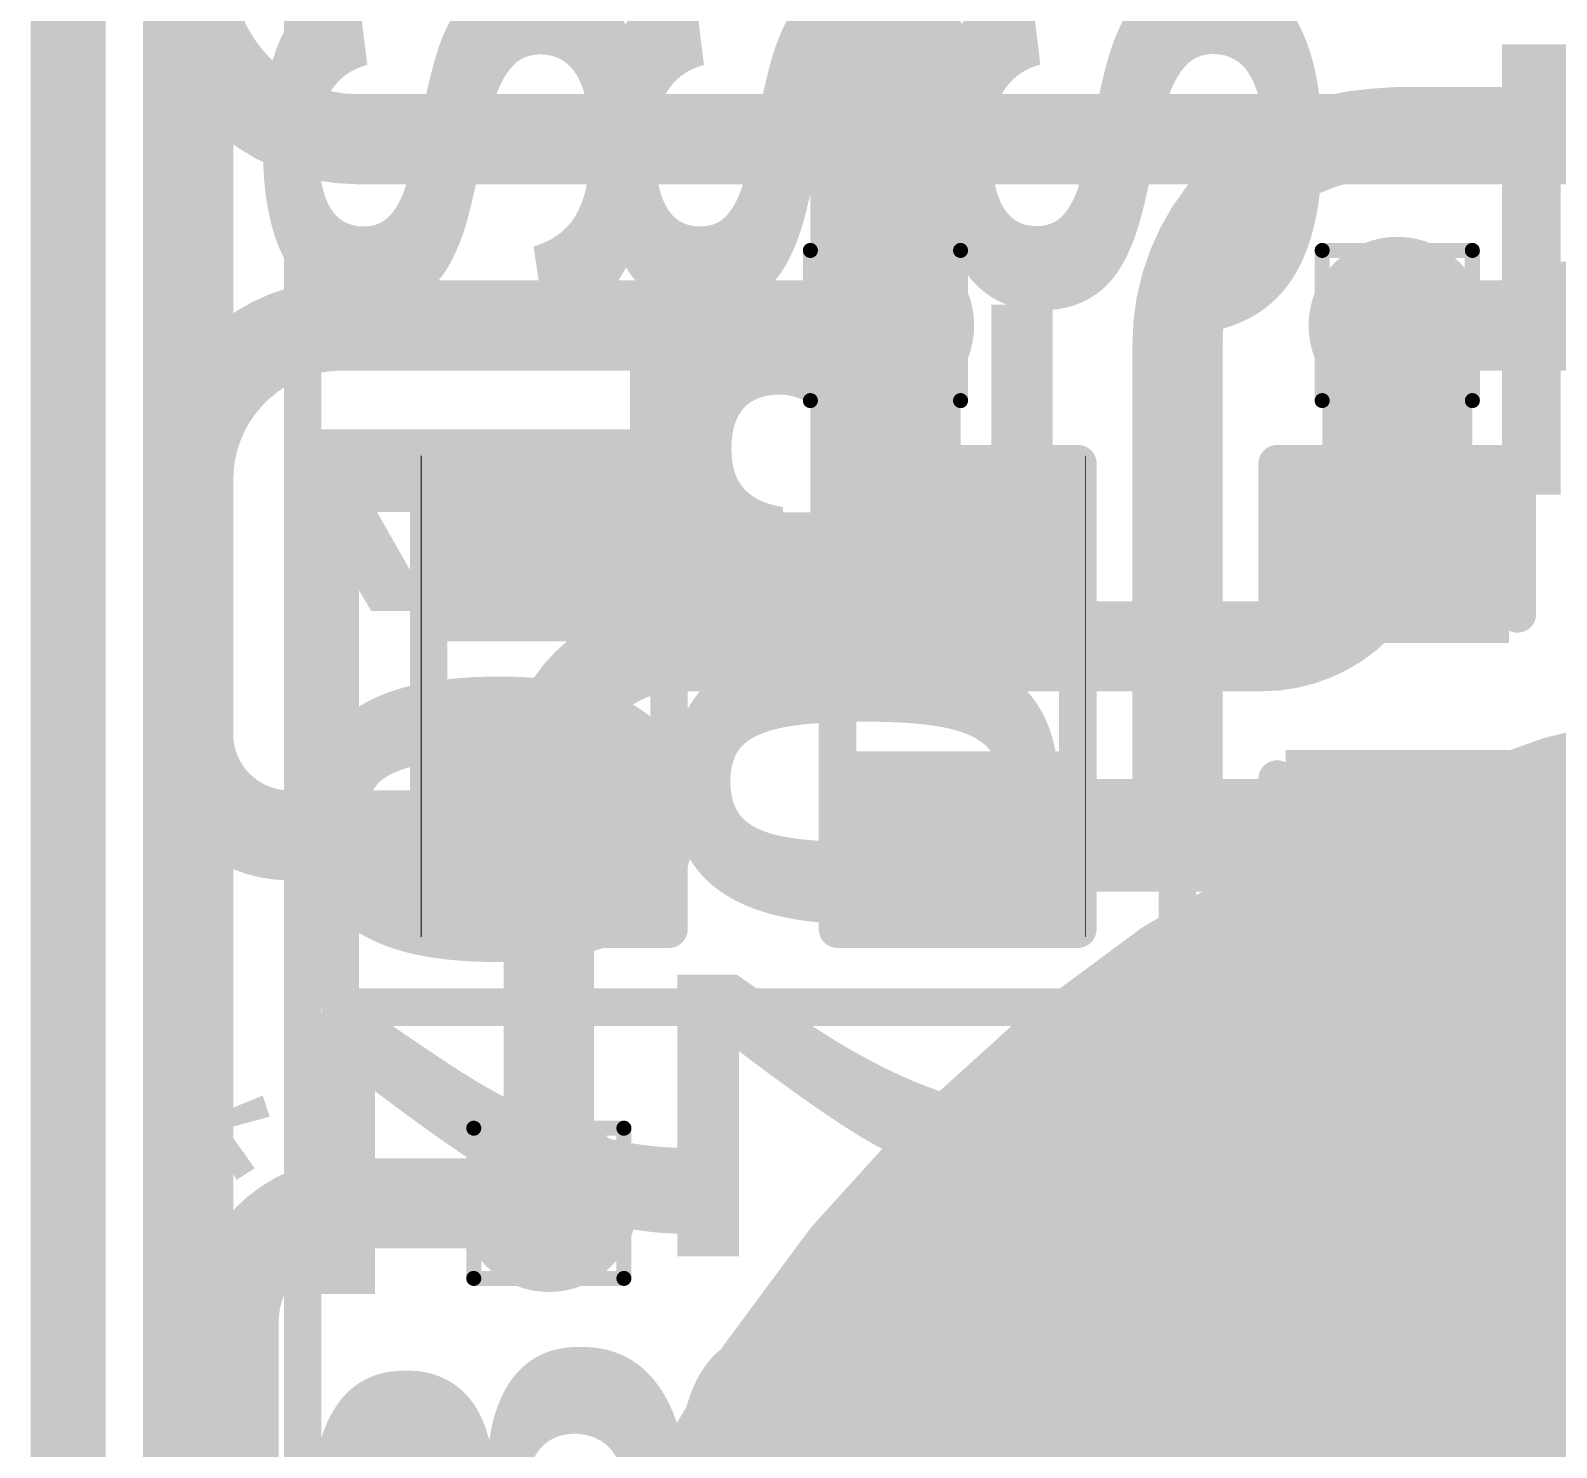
# Model space of a CAD drawing. Header units: inches. Extents: x -17 to 443, y -40 to 218.
# Drawn here: x 12.55 to 17.71, y 6.11 to 10.9 of the extents above; entities that cross this region are included whole.
import ezdxf

# ---------------------------------------------------------------- set-up
doc = ezdxf.new("R2010")
doc.units = ezdxf.units.IN
for name, color, linetype in [('Board Outline', 216, 'Continuous'), ('Bottom Layer', 5, 'Continuous'), ('Bottom Overlay', 54, 'Continuous'), ('Bottom Paste', 16, 'Continuous'), ('Bottom Solder', 6, 'Continuous'), ('Drill Drawing', 1, 'Continuous'), ('Fabrication', 76, 'Continuous'), ('Top Layer', 1, 'Continuous'), ('Top Overlay', 2, 'Continuous'), ('Top Paste', 8, 'Continuous'), ('Top Solder', 216, 'Continuous'), ('Via Holes', 16, 'Continuous')]:
    doc.layers.add(name, color=color, linetype=linetype)
doc.styles.add('Arial', font='', dxfattribs={"height": 0.2})
doc.styles.add('Arial Black_Bold', font='', dxfattribs={"height": 0.2})
doc.styles.get('Arial').set_extended_font_data('Arial')
doc.styles.get('Arial Black_Bold').set_extended_font_data('Arial Black', bold=True)

# ---------------------------------------------------------------- blocks, each defined once
blk = doc.blocks.new('SEMG_PAD_B_65')
at = {"layer": 'Bottom Layer'}
h = blk.add_hatch(color=5, dxfattribs=at)
edge = h.paths.add_edge_path()
edge.add_arc((-2.794e-05, 9.987183479999999), 5.00000016, 0, 360)
at = {"layer": 'Bottom Paste'}
h = blk.add_hatch(color=16, dxfattribs=at)
edge = h.paths.add_edge_path()
edge.add_arc((-2.794e-05, 9.987183479999999), 5.00000016, 0, 360)
at = {"layer": 'Bottom Solder'}
h = blk.add_hatch(color=6, dxfattribs=at)
edge = h.paths.add_edge_path()
edge.add_arc((-2.794e-05, 9.987183479999999), 5.10160016, 0, 360)
at = {"layer": 'Bottom Overlay'}
blk.add_lwpolyline([(5.683262699999999, 10.96579468, 0.127, 0.127, 0), (5.683262699999999, -10.96562958, 0.127, 0.127, 0)], format="xyseb", dxfattribs=at)
blk = doc.blocks.new('SOIC_8_72')
at = {"layer": 'Top Layer'}
for points in [[(-1.92499996, 2.2049994), (-1.92499996, 1.6050006), (-3.474999399999999, 1.6050006), (-3.474999399999999, 2.2049994)], [(3.474999399999999, 2.2049994), (3.474999399999999, 1.6050006), (1.92499996, 1.6050006), (1.92499996, 2.2049994)], [(-1.92499996, 0.9349994), (-1.92499996, 0.3350006), (-3.474999399999999, 0.3350006), (-3.474999399999999, 0.9349994)], [(3.474999399999999, 0.9349994), (3.474999399999999, 0.3350006), (1.92499996, 0.3350006), (1.92499996, 0.9349994)], [(-1.92499996, -0.3350006), (-1.92499996, -0.9349994), (-3.474999399999999, -0.9349994), (-3.474999399999999, -0.3350006)], [(3.474999399999999, -0.3350006), (3.474999399999999, -0.9349994), (1.92499996, -0.9349994), (1.92499996, -0.3350006)], [(-1.92499996, -1.6050006), (-1.92499996, -2.2049994), (-3.474999399999999, -2.2049994), (-3.474999399999999, -1.6050006)], [(3.474999399999999, -1.6050006), (3.474999399999999, -2.2049994), (1.92499996, -2.2049994), (1.92499996, -1.6050006)]]:
    blk.add_hatch(color=1, dxfattribs=at).paths.add_polyline_path(points)
at = {"layer": 'Top Overlay'}
blk.add_hatch(color=2, dxfattribs=at).paths.add_polyline_path([(-1.82879746, 1.5748254), (-1.49859746, 1.5748254), (-1.49859746, 2.2352254), (-1.82879746, 2.2352254)])
at = {"layer": 'Top Paste'}
for points in [[(-1.92499996, 2.2049994), (-1.92499996, 1.6050006), (-3.474999399999999, 1.6050006), (-3.474999399999999, 2.2049994)], [(3.474999399999999, 2.2049994), (3.474999399999999, 1.6050006), (1.92499996, 1.6050006), (1.92499996, 2.2049994)], [(-1.92499996, 0.9349994), (-1.92499996, 0.3350006), (-3.474999399999999, 0.3350006), (-3.474999399999999, 0.9349994)], [(3.474999399999999, 0.9349994), (3.474999399999999, 0.3350006), (1.92499996, 0.3350006), (1.92499996, 0.9349994)], [(-1.92499996, -0.3350006), (-1.92499996, -0.9349994), (-3.474999399999999, -0.9349994), (-3.474999399999999, -0.3350006)], [(3.474999399999999, -0.3350006), (3.474999399999999, -0.9349994), (1.92499996, -0.9349994), (1.92499996, -0.3350006)], [(-1.92499996, -1.6050006), (-1.92499996, -2.2049994), (-3.474999399999999, -2.2049994), (-3.474999399999999, -1.6050006)], [(3.474999399999999, -1.6050006), (3.474999399999999, -2.2049994), (1.92499996, -2.2049994), (1.92499996, -1.6050006)]]:
    blk.add_hatch(color=8, dxfattribs=at).paths.add_polyline_path(points)
at = {"layer": 'Top Solder'}
for points in [[(-1.82339996, 2.3065994), (-1.82339996, 1.5034006), (-3.5765994, 1.5034006), (-3.5765994, 2.3065994)], [(3.5765994, 2.3065994), (3.5765994, 1.5034006), (1.82339996, 1.5034006), (1.82339996, 2.3065994)], [(-1.82339996, 1.0365994), (-1.82339996, 0.2334006000000001), (-3.5765994, 0.2334005999999999), (-3.5765994, 1.0365994)], [(3.5765994, 1.0365994), (3.5765994, 0.2334006000000001), (1.82339996, 0.2334005999999999), (1.82339996, 1.0365994)], [(-1.82339996, -0.2334005999999999), (-1.82339996, -1.0365994), (-3.5765994, -1.0365994), (-3.5765994, -0.2334006000000001)], [(3.5765994, -0.2334005999999999), (3.5765994, -1.0365994), (1.82339996, -1.0365994), (1.82339996, -0.2334006000000001)], [(-1.82339996, -1.5034006), (-1.82339996, -2.3065994), (-3.5765994, -2.3065994), (-3.5765994, -1.5034006)], [(3.5765994, -1.5034006), (3.5765994, -2.3065994), (1.82339996, -2.3065994), (1.82339996, -1.5034006)]]:
    blk.add_hatch(color=216, dxfattribs=at).paths.add_polyline_path(points)
at = {"layer": 'Top Overlay'}
for points in [[(-1.990598, 2.4892, 0.127, 0.127, 0), (-1.990598, 2.3114, 0.127, 0.127, 0)], [(-1.990598, 2.4892, 0.127, 0.127, 0), (1.990598, 2.4892, 0.127, 0.127, 0)], [(1.990598, 2.4892, 0.127, 0.127, 0), (1.990598, 2.3114, 0.127, 0.127, 0)], [(-3.759199999999999, 2.03199746, 0.127, 0.127, 0), (-3.6322, 1.905, 0.127, 0.127, 0)], [(-3.759199999999999, 2.03199746, 0.127, 0.127, 0), (-3.759199999999999, 1.778, 0.127, 0.127, 0)], [(-3.6322, 1.905, 0.127, 0.127, 0), (-3.759199999999999, 1.778, 0.127, 0.127, 0)], [(-1.990598, -2.3114, 0.127, 0.127, 0), (-1.990598, -2.4892, 0.127, 0.127, 0)], [(1.990598, -2.3114, 0.127, 0.127, 0), (1.990598, -2.4892, 0.127, 0.127, 0)], [(-1.990598, -2.4892, 0.127, 0.127, 0), (1.990598, -2.4892, 0.127, 0.127, 0)]]:
    blk.add_lwpolyline(points, format="xyseb", dxfattribs=at)
for points in [[(-2.022348, 2.4892, 0.0635, 0.0635, 1), (-1.958848, 2.4892, 0.0635, 0.0635, 1)], [(-2.022348, 2.4892, 0.0635, 0.0635, 1), (-1.958848, 2.4892, 0.0635, 0.0635, 1)], [(1.958848, 2.4892, 0.0635, 0.0635, 1), (2.022348, 2.4892, 0.0635, 0.0635, 1)], [(1.958848, 2.4892, 0.0635, 0.0635, 1), (2.022348, 2.4892, 0.0635, 0.0635, 1)], [(-2.022348, 2.3114, 0.0635, 0.0635, 1), (-1.958848, 2.3114, 0.0635, 0.0635, 1)], [(1.958848, 2.3114, 0.0635, 0.0635, 1), (2.022348, 2.3114, 0.0635, 0.0635, 1)], [(-3.79095, 2.03199746, 0.0635, 0.0635, 1), (-3.72745, 2.03199746, 0.0635, 0.0635, 1)], [(-3.79095, 2.03199746, 0.0635, 0.0635, 1), (-3.72745, 2.03199746, 0.0635, 0.0635, 1)], [(-3.663949999999999, 1.905, 0.0635, 0.0635, 1), (-3.600449999999999, 1.905, 0.0635, 0.0635, 1)], [(-3.663949999999999, 1.905, 0.0635, 0.0635, 1), (-3.600449999999999, 1.905, 0.0635, 0.0635, 1)], [(-3.79095, 1.778, 0.0635, 0.0635, 1), (-3.72745, 1.778, 0.0635, 0.0635, 1)], [(-3.79095, 1.778, 0.0635, 0.0635, 1), (-3.72745, 1.778, 0.0635, 0.0635, 1)], [(-2.022348, -2.3114, 0.0635, 0.0635, 1), (-1.958848, -2.3114, 0.0635, 0.0635, 1)], [(1.958848, -2.3114, 0.0635, 0.0635, 1), (2.022348, -2.3114, 0.0635, 0.0635, 1)], [(-2.022348, -2.4892, 0.0635, 0.0635, 1), (-1.958848, -2.4892, 0.0635, 0.0635, 1)], [(-2.022348, -2.4892, 0.0635, 0.0635, 1), (-1.958848, -2.4892, 0.0635, 0.0635, 1)], [(1.958848, -2.4892, 0.0635, 0.0635, 1), (2.022348, -2.4892, 0.0635, 0.0635, 1)], [(1.958848, -2.4892, 0.0635, 0.0635, 1), (2.022348, -2.4892, 0.0635, 0.0635, 1)]]:
    blk.add_lwpolyline(points, format="xyseb", close=True, dxfattribs=at)
blk = doc.blocks.new('S______B______0402_101')
at = {"layer": 'Top Layer'}
for points in [[(-0.6985, -0.3175), (-0.6985, 0.3175), (-0.2412999999999999, 0.3175), (-0.2413, -0.3175)], [(0.2412999999999999, -0.3175), (0.2413, 0.3175), (0.6985, 0.3175), (0.6985, -0.3175)]]:
    blk.add_hatch(color=1, dxfattribs=at).paths.add_polyline_path(points)
at = {"layer": 'Top Paste'}
for points in [[(-0.6985, -0.3175), (-0.6985, 0.3175), (-0.2412999999999999, 0.3175), (-0.2413, -0.3175)], [(0.2412999999999999, -0.3175), (0.2413, 0.3175), (0.6985, 0.3175), (0.6985, -0.3175)]]:
    blk.add_hatch(color=8, dxfattribs=at).paths.add_polyline_path(points)
at = {"layer": 'Top Solder'}
for points in [[(-0.75350116, -0.37250116), (-0.75350116, 0.37250116), (-0.1862988399999999, 0.37250116), (-0.18629884, -0.37250116)], [(0.1862988399999999, -0.37250116), (0.18629884, 0.37250116), (0.75350116, 0.37250116), (0.75350116, -0.37250116)]]:
    blk.add_hatch(color=216, dxfattribs=at).paths.add_polyline_path(points)
at = {"layer": 'Top Overlay'}
for points in [[(-0.7874, 0.4064, 0.127, 0.127, 0), (-0.7874, -0.4064, 0.127, 0.127, 0)], [(-0.7874, 0.4064, 0.127, 0.127, 0), (0.7874, 0.4064, 0.127, 0.127, 0)], [(0.7874, 0.4064, 0.127, 0.127, 0), (0.7874, -0.4064, 0.127, 0.127, 0)], [(-0.7874, -0.4064, 0.127, 0.127, 0), (0.7874, -0.4064, 0.127, 0.127, 0)], [(-0.8128, -0.4318, 0.0032258, 0.0032258, 0), (0.8128, -0.4318, 0.0032258, 0.0032258, 0)]]:
    blk.add_lwpolyline(points, format="xyseb", dxfattribs=at)
for points in [[(-0.8191499999999999, 0.4064, 0.0635, 0.0635, 1), (-0.7556499999999999, 0.4064, 0.0635, 0.0635, 1)], [(-0.8191499999999999, 0.4064, 0.0635, 0.0635, 1), (-0.7556499999999999, 0.4064, 0.0635, 0.0635, 1)], [(0.7556499999999999, 0.4064, 0.0635, 0.0635, 1), (0.8191499999999999, 0.4064, 0.0635, 0.0635, 1)], [(0.7556499999999999, 0.4064, 0.0635, 0.0635, 1), (0.8191499999999999, 0.4064, 0.0635, 0.0635, 1)], [(-0.8191499999999999, -0.4064, 0.0635, 0.0635, 1), (-0.7556499999999999, -0.4064, 0.0635, 0.0635, 1)], [(-0.8191499999999999, -0.4064, 0.0635, 0.0635, 1), (-0.7556499999999999, -0.4064, 0.0635, 0.0635, 1)], [(0.7556499999999999, -0.4064, 0.0635, 0.0635, 1), (0.8191499999999999, -0.4064, 0.0635, 0.0635, 1)], [(0.7556499999999999, -0.4064, 0.0635, 0.0635, 1), (0.8191499999999999, -0.4064, 0.0635, 0.0635, 1)], [(-0.81360518, -0.4318, 0.0016129, 0.0016129, 1), (-0.8119948199999999, -0.4318, 0.0016129, 0.0016129, 1)], [(0.8119948199999999, -0.4318, 0.0016129, 0.0016129, 1), (0.81360518, -0.4318, 0.0016129, 0.0016129, 1)]]:
    blk.add_lwpolyline(points, format="xyseb", close=True, dxfattribs=at)
at = {"layer": 'Top Overlay', "style": 'Arial Black_Bold'}
blk.add_text('SB701', height=1.27, dxfattribs=at).set_placement((1.0117709, -0.46320456))
blk = doc.blocks.new('R___0402_164')
at = {"layer": 'Top Layer'}
for points in [[(-0.6985, -0.3175), (-0.6985, 0.3174999999999999), (-0.2413000000000001, 0.3175), (-0.2412999999999999, -0.3174999999999999)], [(0.2413000000000001, -0.3175), (0.2412999999999999, 0.3174999999999999), (0.6985, 0.3175), (0.6985, -0.3174999999999999)]]:
    blk.add_hatch(color=1, dxfattribs=at).paths.add_polyline_path(points)
at = {"layer": 'Top Paste'}
for points in [[(-0.6985, -0.3175), (-0.6985, 0.3174999999999999), (-0.2413000000000001, 0.3175), (-0.2412999999999999, -0.3174999999999999)], [(0.2413000000000001, -0.3175), (0.2412999999999999, 0.3174999999999999), (0.6985, 0.3175), (0.6985, -0.3174999999999999)]]:
    blk.add_hatch(color=8, dxfattribs=at).paths.add_polyline_path(points)
at = {"layer": 'Top Solder'}
for points in [[(-0.75350116, -0.3725011600000001), (-0.75350116, 0.3725011599999999), (-0.18629884, 0.3725011600000001), (-0.1862988399999999, -0.3725011599999999)], [(0.18629884, -0.3725011600000001), (0.1862988399999999, 0.3725011599999999), (0.75350116, 0.3725011600000001), (0.75350116, -0.3725011599999999)]]:
    blk.add_hatch(color=216, dxfattribs=at).paths.add_polyline_path(points)
at = {"layer": 'Top Overlay'}
for points in [[(0.7874, 0.4064, 0.127, 0.127, 0), (-0.7874, 0.4064, 0.127, 0.127, 0)], [(-0.7874, -0.4064, 0.127, 0.127, 0), (-0.7874, 0.4064, 0.127, 0.127, 0)], [(0.7874, -0.4064, 0.127, 0.127, 0), (0.7874, 0.4064, 0.127, 0.127, 0)], [(0.7874, -0.4064, 0.127, 0.127, 0), (-0.7874, -0.4064, 0.127, 0.127, 0)], [(0.8128, -0.4318, 0.0032258, 0.0032258, 0), (-0.8128, -0.4318, 0.0032258, 0.0032258, 0)]]:
    blk.add_lwpolyline(points, format="xyseb", dxfattribs=at)
for points in [[(-0.8191499999999999, 0.4064, 0.0635, 0.0635, 1), (-0.7556499999999999, 0.4064, 0.0635, 0.0635, 1)], [(-0.8191499999999999, 0.4064, 0.0635, 0.0635, 1), (-0.7556499999999999, 0.4064, 0.0635, 0.0635, 1)], [(0.7556499999999999, 0.4064, 0.0635, 0.0635, 1), (0.8191499999999999, 0.4064, 0.0635, 0.0635, 1)], [(0.7556499999999999, 0.4064, 0.0635, 0.0635, 1), (0.8191499999999999, 0.4064, 0.0635, 0.0635, 1)], [(-0.8191499999999999, -0.4064, 0.0635, 0.0635, 1), (-0.7556499999999999, -0.4064, 0.0635, 0.0635, 1)], [(-0.8191499999999999, -0.4064, 0.0635, 0.0635, 1), (-0.7556499999999999, -0.4064, 0.0635, 0.0635, 1)], [(0.7556499999999999, -0.4064, 0.0635, 0.0635, 1), (0.8191499999999999, -0.4064, 0.0635, 0.0635, 1)], [(0.7556499999999999, -0.4064, 0.0635, 0.0635, 1), (0.8191499999999999, -0.4064, 0.0635, 0.0635, 1)], [(-0.81360518, -0.4318, 0.0016129, 0.0016129, 1), (-0.8119948199999999, -0.4318, 0.0016129, 0.0016129, 1)], [(0.8119948199999999, -0.4318, 0.0016129, 0.0016129, 1), (0.81360518, -0.4318, 0.0016129, 0.0016129, 1)]]:
    blk.add_lwpolyline(points, format="xyseb", close=True, dxfattribs=at)
blk = doc.blocks.new('R___0402_165')
at = {"layer": 'Top Layer'}
for points in [[(-0.6985, -0.3175), (-0.6985, 0.3175), (-0.2412999999999999, 0.3175), (-0.2413, -0.3175)], [(0.2412999999999999, -0.3175), (0.2413, 0.3175), (0.6985, 0.3175), (0.6985, -0.3175)]]:
    blk.add_hatch(color=1, dxfattribs=at).paths.add_polyline_path(points)
at = {"layer": 'Top Paste'}
for points in [[(-0.6985, -0.3175), (-0.6985, 0.3175), (-0.2412999999999999, 0.3175), (-0.2413, -0.3175)], [(0.2412999999999999, -0.3175), (0.2413, 0.3175), (0.6985, 0.3175), (0.6985, -0.3175)]]:
    blk.add_hatch(color=8, dxfattribs=at).paths.add_polyline_path(points)
at = {"layer": 'Top Solder'}
for points in [[(-0.75350116, -0.37250116), (-0.75350116, 0.37250116), (-0.1862988399999999, 0.37250116), (-0.18629884, -0.37250116)], [(0.1862988399999999, -0.37250116), (0.18629884, 0.37250116), (0.75350116, 0.37250116), (0.75350116, -0.37250116)]]:
    blk.add_hatch(color=216, dxfattribs=at).paths.add_polyline_path(points)
at = {"layer": 'Top Overlay'}
for points in [[(-0.7874, 0.4064, 0.127, 0.127, 0), (0.7874, 0.4064, 0.127, 0.127, 0)], [(-0.7874, 0.4064, 0.127, 0.127, 0), (-0.7874, -0.4064, 0.127, 0.127, 0)], [(0.7874, 0.4064, 0.127, 0.127, 0), (0.7874, -0.4064, 0.127, 0.127, 0)], [(-0.7874, -0.4064, 0.127, 0.127, 0), (0.7874, -0.4064, 0.127, 0.127, 0)], [(-0.8128, -0.4318, 0.0032258, 0.0032258, 0), (0.8128, -0.4318, 0.0032258, 0.0032258, 0)]]:
    blk.add_lwpolyline(points, format="xyseb", dxfattribs=at)
for points in [[(-0.8191499999999999, 0.4064, 0.0635, 0.0635, 1), (-0.7556499999999999, 0.4064, 0.0635, 0.0635, 1)], [(-0.8191499999999999, 0.4064, 0.0635, 0.0635, 1), (-0.7556499999999999, 0.4064, 0.0635, 0.0635, 1)], [(0.7556499999999999, 0.4064, 0.0635, 0.0635, 1), (0.8191499999999999, 0.4064, 0.0635, 0.0635, 1)], [(0.7556499999999999, 0.4064, 0.0635, 0.0635, 1), (0.8191499999999999, 0.4064, 0.0635, 0.0635, 1)], [(-0.8191499999999999, -0.4064, 0.0635, 0.0635, 1), (-0.7556499999999999, -0.4064, 0.0635, 0.0635, 1)], [(-0.8191499999999999, -0.4064, 0.0635, 0.0635, 1), (-0.7556499999999999, -0.4064, 0.0635, 0.0635, 1)], [(0.7556499999999999, -0.4064, 0.0635, 0.0635, 1), (0.8191499999999999, -0.4064, 0.0635, 0.0635, 1)], [(0.7556499999999999, -0.4064, 0.0635, 0.0635, 1), (0.8191499999999999, -0.4064, 0.0635, 0.0635, 1)], [(-0.81360518, -0.4318, 0.0016129, 0.0016129, 1), (-0.8119948199999999, -0.4318, 0.0016129, 0.0016129, 1)], [(0.8119948199999999, -0.4318, 0.0016129, 0.0016129, 1), (0.81360518, -0.4318, 0.0016129, 0.0016129, 1)]]:
    blk.add_lwpolyline(points, format="xyseb", close=True, dxfattribs=at)
blk = doc.blocks.new('C___0402_228')
at = {"layer": 'Top Layer'}
for points in [[(-0.6985, -0.3175), (-0.6985, 0.3175), (-0.2412999999999999, 0.3175), (-0.2413, -0.3175)], [(0.2412999999999999, -0.3175), (0.2413, 0.3175), (0.6985, 0.3175), (0.6985, -0.3175)]]:
    blk.add_hatch(color=1, dxfattribs=at).paths.add_polyline_path(points)
at = {"layer": 'Top Paste'}
for points in [[(-0.6985, -0.3175), (-0.6985, 0.3175), (-0.2412999999999999, 0.3175), (-0.2413, -0.3175)], [(0.2412999999999999, -0.3175), (0.2413, 0.3175), (0.6985, 0.3175), (0.6985, -0.3175)]]:
    blk.add_hatch(color=8, dxfattribs=at).paths.add_polyline_path(points)
at = {"layer": 'Top Solder'}
for points in [[(-0.7584998799999999, -0.37749988), (-0.7584998799999999, 0.37749988), (-0.18130012, 0.37749988), (-0.18130012, -0.37749988)], [(0.18130012, -0.37749988), (0.18130012, 0.37749988), (0.7584998799999999, 0.37749988), (0.7584998799999999, -0.37749988)]]:
    blk.add_hatch(color=216, dxfattribs=at).paths.add_polyline_path(points)
at = {"layer": 'Top Overlay'}
for points in [[(-0.7874, 0.4064, 0.127, 0.127, 0), (-0.7874, -0.4064, 0.127, 0.127, 0)], [(-0.7874, 0.4064, 0.127, 0.127, 0), (-0.2794, 0.4064, 0.127, 0.127, 0)], [(0.2794, 0.4064, 0.127, 0.127, 0), (0.7874, 0.4064, 0.127, 0.127, 0)], [(0.7874, 0.4064, 0.127, 0.127, 0), (0.7874, -0.4064, 0.127, 0.127, 0)], [(-0.7874, -0.4064, 0.127, 0.127, 0), (-0.2794, -0.4064, 0.127, 0.127, 0)], [(0.2794, -0.4064, 0.127, 0.127, 0), (0.7874, -0.4064, 0.127, 0.127, 0)]]:
    blk.add_lwpolyline(points, format="xyseb", dxfattribs=at)
for points in [[(-0.8191499999999999, 0.4064, 0.0635, 0.0635, 1), (-0.7556499999999999, 0.4064, 0.0635, 0.0635, 1)], [(-0.8191499999999999, 0.4064, 0.0635, 0.0635, 1), (-0.7556499999999999, 0.4064, 0.0635, 0.0635, 1)], [(-0.31115, 0.4064, 0.0635, 0.0635, 1), (-0.24765, 0.4064, 0.0635, 0.0635, 1)], [(0.24765, 0.4064, 0.0635, 0.0635, 1), (0.31115, 0.4064, 0.0635, 0.0635, 1)], [(0.7556499999999999, 0.4064, 0.0635, 0.0635, 1), (0.8191499999999999, 0.4064, 0.0635, 0.0635, 1)], [(0.7556499999999999, 0.4064, 0.0635, 0.0635, 1), (0.8191499999999999, 0.4064, 0.0635, 0.0635, 1)], [(-0.8191499999999999, -0.4064, 0.0635, 0.0635, 1), (-0.7556499999999999, -0.4064, 0.0635, 0.0635, 1)], [(-0.8191499999999999, -0.4064, 0.0635, 0.0635, 1), (-0.7556499999999999, -0.4064, 0.0635, 0.0635, 1)], [(-0.31115, -0.4064, 0.0635, 0.0635, 1), (-0.24765, -0.4064, 0.0635, 0.0635, 1)], [(0.24765, -0.4064, 0.0635, 0.0635, 1), (0.31115, -0.4064, 0.0635, 0.0635, 1)], [(0.7556499999999999, -0.4064, 0.0635, 0.0635, 1), (0.8191499999999999, -0.4064, 0.0635, 0.0635, 1)], [(0.7556499999999999, -0.4064, 0.0635, 0.0635, 1), (0.8191499999999999, -0.4064, 0.0635, 0.0635, 1)]]:
    blk.add_lwpolyline(points, format="xyseb", close=True, dxfattribs=at)

msp = doc.modelspace()

# ---------------------------------------------------------------- hatches: boundary and pattern name
at = {"layer": 'Bottom Layer'}
h = msp.add_hatch(color=5, dxfattribs=at)
edge = h.paths.add_edge_path()
edge.add_arc((15.43937222, 9.904851919999999), 0.2999994, 0, 360)
h = msp.add_hatch(color=5, dxfattribs=at)
edge = h.paths.add_edge_path()
edge.add_arc((17.17073528, 9.904851919999999), 0.2999994, 0, 360)
h = msp.add_hatch(color=5, dxfattribs=at)
edge = h.paths.add_edge_path()
edge.add_arc((14.30053528, 6.93549032), 0.2999994, 0, 360)
at = {"layer": 'Top Layer'}
h = msp.add_hatch(color=1, dxfattribs=at)
edge = h.paths.add_edge_path()
edge.add_arc((15.43937222, 9.904851919999999), 0.2999994, 0, 360)
h = msp.add_hatch(color=1, dxfattribs=at)
edge = h.paths.add_edge_path()
edge.add_arc((17.17073528, 9.904851919999999), 0.2999994, 0, 360)
h = msp.add_hatch(color=1, dxfattribs=at)
edge = h.paths.add_edge_path()
edge.add_arc((14.30053528, 6.93549032), 0.2999994, 0, 360)
at = {"layer": 'Via Holes'}
h = msp.add_hatch(color=7, dxfattribs=at)
edge = h.paths.add_edge_path()
edge.add_arc((15.43937222, 9.904851919999999), 0.1499997, 0, 360)
h = msp.add_hatch(color=7, dxfattribs=at)
edge = h.paths.add_edge_path()
edge.add_arc((17.17073528, 9.904851919999999), 0.1499997, 0, 360)
h = msp.add_hatch(color=7, dxfattribs=at)
edge = h.paths.add_edge_path()
edge.add_arc((14.30053528, 6.93549032), 0.1499997, 0, 360)

# ---------------------------------------------------------------- linework, layer by layer
at = {"layer": 'Board Outline'}
msp.add_lwpolyline([(12.67405644, 2.64836656, 0.127, 0.127, 0), (12.67421646, 24.50402262, 0.127, 0.127, 0)], format="xyseb", dxfattribs=at)
at = {"layer": 'Bottom Layer'}
for points in [[(13.65369126, 10.53505132, 0.3048, 0.3048, -0.4142135623730951), (13.08060376, 11.10813882, 0.3048, 0.3048, 0)], [(13.65369126, 10.53505132, 0.3048, 0.3048, 0), (17.93054072, 10.53505132, 0.3048, 0.3048, 0)], [(13.08048692, 9.38300892, 0.3048, 0.3048, -0.4142135623730951), (13.60232992, 9.904851919999999, 0.3048, 0.3048, 0)], [(13.60232992, 9.904851919999999, 0.3048, 0.3048, 0), (15.43937222, 9.904851919999999, 0.3048, 0.3048, 0)], [(17.17073528, 9.27792404, 0.3048, 0.3048, 0), (17.17073528, 9.904851919999999, 0.3048, 0.3048, 0)], [(13.08044882, 3.32504796, 0.3048, 0.3048, 0), (13.08048438, 9.383003839999999, 0.3048, 0.3048, 0)], [(13.08048438, 9.383003839999999, 0.3048, 0.3048, 0), (13.08048692, 9.38300892, 0.3048, 0.3048, 0)], [(17.17073528, 9.27792404, 0.3048, 0.3048, -0.4142135623730951), (16.7126666, 8.81985536, 0.3048, 0.3048, 0)], [(14.30053528, 8.38242672, 0.3048, 0.3048, -0.4142135623730951), (14.73796392, 8.81985536, 0.3048, 0.3048, 0)], [(14.73796392, 8.81985536, 0.3048, 0.3048, 0), (16.7126666, 8.81985536, 0.3048, 0.3048, 0)], [(14.30053528, 6.93549032, 0.3048, 0.3048, 0), (14.30053528, 8.38242672, 0.3048, 0.3048, 0)]]:
    msp.add_lwpolyline(points, format="xyseb", dxfattribs=at)
for points in [[(13.57749126, 10.53505132, 0.1524, 0.1524, 1), (13.72989126, 10.53505132, 0.1524, 0.1524, 1)], [(13.57749126, 10.53505132, 0.1524, 0.1524, 1), (13.72989126, 10.53505132, 0.1524, 0.1524, 1)], [(13.52612992, 9.904851919999999, 0.1524, 0.1524, 1), (13.67852992, 9.904851919999999, 0.1524, 0.1524, 1)], [(13.52612992, 9.904851919999999, 0.1524, 0.1524, 1), (13.67852992, 9.904851919999999, 0.1524, 0.1524, 1)], [(15.36317222, 9.904851919999999, 0.1524, 0.1524, 1), (15.51557222, 9.904851919999999, 0.1524, 0.1524, 1)], [(17.09453528, 9.904851919999999, 0.1524, 0.1524, 1), (17.24693528, 9.904851919999999, 0.1524, 0.1524, 1)], [(13.00428438, 9.383003839999999, 0.1524, 0.1524, 1), (13.15668438, 9.383003839999999, 0.1524, 0.1524, 1)], [(13.00428438, 9.383003839999999, 0.1524, 0.1524, 1), (13.15668438, 9.383003839999999, 0.1524, 0.1524, 1)], [(13.00428692, 9.38300892, 0.1524, 0.1524, 1), (13.15668692, 9.38300892, 0.1524, 0.1524, 1)], [(13.00428692, 9.38300892, 0.1524, 0.1524, 1), (13.15668692, 9.38300892, 0.1524, 0.1524, 1)], [(17.09453528, 9.27792404, 0.1524, 0.1524, 1), (17.24693528, 9.27792404, 0.1524, 0.1524, 1)], [(17.09453528, 9.27792404, 0.1524, 0.1524, 1), (17.24693528, 9.27792404, 0.1524, 0.1524, 1)], [(14.66176392, 8.81985536, 0.1524, 0.1524, 1), (14.81416392, 8.81985536, 0.1524, 0.1524, 1)], [(14.66176392, 8.81985536, 0.1524, 0.1524, 1), (14.81416392, 8.81985536, 0.1524, 0.1524, 1)], [(16.6364666, 8.81985536, 0.1524, 0.1524, 1), (16.7888666, 8.81985536, 0.1524, 0.1524, 1)], [(16.6364666, 8.81985536, 0.1524, 0.1524, 1), (16.7888666, 8.81985536, 0.1524, 0.1524, 1)], [(14.22433528, 8.38242672, 0.1524, 0.1524, 1), (14.37673528, 8.38242672, 0.1524, 0.1524, 1)], [(14.22433528, 8.38242672, 0.1524, 0.1524, 1), (14.37673528, 8.38242672, 0.1524, 0.1524, 1)], [(14.22433528, 6.93549032, 0.1524, 0.1524, 1), (14.37673528, 6.93549032, 0.1524, 0.1524, 1)]]:
    msp.add_lwpolyline(points, format="xyseb", close=True, dxfattribs=at)
at = {"layer": 'Drill Drawing'}
for points in [[(15.18537222, 10.15885192, 0.0508, 0.0508, 0), (15.69337222, 10.15885192, 0.0508, 0.0508, 0)], [(15.18537222, 9.65085192, 0.0508, 0.0508, 0), (15.18537222, 10.15885192, 0.0508, 0.0508, 0)], [(15.69337222, 9.65085192, 0.0508, 0.0508, 0), (15.69337222, 10.15885192, 0.0508, 0.0508, 0)], [(16.91673528, 10.15885192, 0.0508, 0.0508, 0), (17.42473528, 10.15885192, 0.0508, 0.0508, 0)], [(16.91673528, 9.65085192, 0.0508, 0.0508, 0), (16.91673528, 10.15885192, 0.0508, 0.0508, 0)], [(17.42473528, 9.65085192, 0.0508, 0.0508, 0), (17.42473528, 10.15885192, 0.0508, 0.0508, 0)], [(15.18537222, 9.65085192, 0.0508, 0.0508, 0), (15.69337222, 9.65085192, 0.0508, 0.0508, 0)], [(16.91673528, 9.65085192, 0.0508, 0.0508, 0), (17.42473528, 9.65085192, 0.0508, 0.0508, 0)], [(14.04653528, 7.189490319999999, 0.0508, 0.0508, 0), (14.55453528, 7.189490319999999, 0.0508, 0.0508, 0)], [(14.04653528, 6.681490319999999, 0.0508, 0.0508, 0), (14.04653528, 7.189490319999999, 0.0508, 0.0508, 0)], [(14.55453528, 6.681490319999999, 0.0508, 0.0508, 0), (14.55453528, 7.189490319999999, 0.0508, 0.0508, 0)], [(14.04653528, 6.681490319999999, 0.0508, 0.0508, 0), (14.55453528, 6.681490319999999, 0.0508, 0.0508, 0)]]:
    msp.add_lwpolyline(points, format="xyseb", dxfattribs=at)
for points in [[(15.17267222, 10.15885192, 0.0254, 0.0254, 1), (15.19807222, 10.15885192, 0.0254, 0.0254, 1)], [(15.17267222, 10.15885192, 0.0254, 0.0254, 1), (15.19807222, 10.15885192, 0.0254, 0.0254, 1)], [(15.68067222, 10.15885192, 0.0254, 0.0254, 1), (15.70607222, 10.15885192, 0.0254, 0.0254, 1)], [(15.68067222, 10.15885192, 0.0254, 0.0254, 1), (15.70607222, 10.15885192, 0.0254, 0.0254, 1)], [(16.90403528, 10.15885192, 0.0254, 0.0254, 1), (16.92943528, 10.15885192, 0.0254, 0.0254, 1)], [(16.90403528, 10.15885192, 0.0254, 0.0254, 1), (16.92943528, 10.15885192, 0.0254, 0.0254, 1)], [(17.41203528, 10.15885192, 0.0254, 0.0254, 1), (17.43743528, 10.15885192, 0.0254, 0.0254, 1)], [(17.41203528, 10.15885192, 0.0254, 0.0254, 1), (17.43743528, 10.15885192, 0.0254, 0.0254, 1)], [(15.17267222, 9.65085192, 0.0254, 0.0254, 1), (15.19807222, 9.65085192, 0.0254, 0.0254, 1)], [(15.17267222, 9.65085192, 0.0254, 0.0254, 1), (15.19807222, 9.65085192, 0.0254, 0.0254, 1)], [(15.68067222, 9.65085192, 0.0254, 0.0254, 1), (15.70607222, 9.65085192, 0.0254, 0.0254, 1)], [(15.68067222, 9.65085192, 0.0254, 0.0254, 1), (15.70607222, 9.65085192, 0.0254, 0.0254, 1)], [(16.90403528, 9.65085192, 0.0254, 0.0254, 1), (16.92943528, 9.65085192, 0.0254, 0.0254, 1)], [(16.90403528, 9.65085192, 0.0254, 0.0254, 1), (16.92943528, 9.65085192, 0.0254, 0.0254, 1)], [(17.41203528, 9.65085192, 0.0254, 0.0254, 1), (17.43743528, 9.65085192, 0.0254, 0.0254, 1)], [(17.41203528, 9.65085192, 0.0254, 0.0254, 1), (17.43743528, 9.65085192, 0.0254, 0.0254, 1)], [(14.03383528, 7.189490319999999, 0.0254, 0.0254, 1), (14.05923528, 7.189490319999999, 0.0254, 0.0254, 1)], [(14.03383528, 7.189490319999999, 0.0254, 0.0254, 1), (14.05923528, 7.189490319999999, 0.0254, 0.0254, 1)], [(14.54183528, 7.189490319999999, 0.0254, 0.0254, 1), (14.56723528, 7.189490319999999, 0.0254, 0.0254, 1)], [(14.54183528, 7.189490319999999, 0.0254, 0.0254, 1), (14.56723528, 7.189490319999999, 0.0254, 0.0254, 1)], [(14.03383528, 6.681490319999999, 0.0254, 0.0254, 1), (14.05923528, 6.681490319999999, 0.0254, 0.0254, 1)], [(14.03383528, 6.681490319999999, 0.0254, 0.0254, 1), (14.05923528, 6.681490319999999, 0.0254, 0.0254, 1)], [(14.54183528, 6.681490319999999, 0.0254, 0.0254, 1), (14.56723528, 6.681490319999999, 0.0254, 0.0254, 1)], [(14.54183528, 6.681490319999999, 0.0254, 0.0254, 1), (14.56723528, 6.681490319999999, 0.0254, 0.0254, 1)]]:
    msp.add_lwpolyline(points, format="xyseb", close=True, dxfattribs=at)
at = {"layer": 'Fabrication'}
msp.add_lwpolyline([(12.67405644, 2.64837926, 0.254, 0.254, 0), (12.67421646, 24.50403532, 0.254, 0.254, 0)], format="xyseb", dxfattribs=at)
msp.add_lwpolyline([(24.15103374, 3.6018216, 0.254, 0.254, 1), (14.15103342, 3.6018216, 0.254, 0.254, 1)], format="xyseb", close=True, dxfattribs=at)
at = {"layer": 'Top Layer'}
for points in [[(13.08048184, 8.52252042, 0.3048, 0.3048, 0), (13.0805428, 16.76249378, 0.3048, 0.3048, 0)], [(15.43937222, 9.904851919999999, 0.508, 0.508, 0), (15.43937222, 13.5762492, 0.508, 0.508, 0)], [(16.42723664, 9.840572139999999, 0.3048, 0.3048, -0.3960336503774174), (17.09400188, 10.55410386, 0.3048, 0.3048, 0)], [(17.09400188, 10.55410386, 0.3048, 0.3048, 0), (17.17686684, 10.55950644, 0.3048, 0.3048, 0)], [(17.17686684, 10.55950644, 0.3048, 0.3048, 0), (18.86477304, 10.55950898, 0.3048, 0.3048, 0)], [(15.43937222, 9.22783778, 0.508, 0.508, 0), (15.43937222, 9.904851919999999, 0.508, 0.508, 0)], [(17.17073528, 9.192544479999999, 0.508, 0.508, 0), (17.17073528, 9.904851919999999, 0.508, 0.508, 0)], [(17.17073528, 9.904851919999999, 0.3048, 0.3048, 0), (18.86477558, 9.904851919999999, 0.3048, 0.3048, 0)], [(16.4272341, 9.840572139999999, 0.3048, 0.3048, 0), (16.42723664, 9.839325, 0.3048, 0.3048, 0)], [(16.42723664, 8.18021224, 0.3048, 0.3048, 0), (16.42723664, 9.839325, 0.3048, 0.3048, 0)], [(14.30053528, 9.120131619999999, 0.3048, 0.3048, 0), (15.68373038, 9.120131619999999, 0.3048, 0.3048, 0)], [(15.68373038, 9.120131619999999, 0.3048, 0.3048, 0), (15.68373546, 9.1201367, 0.3048, 0.3048, 0)], [(13.08048184, 8.522517879999999, 0.3048, 0.3048, 0), (13.08048184, 8.52252042, 0.3048, 0.3048, 0)], [(13.4226681, 8.18033162, 0.3048, 0.3048, -0.4142135623730951), (13.08048184, 8.522517879999999, 0.3048, 0.3048, 0)], [(15.68385738, 8.18021224, 0.3809999999999999, 0.3809999999999999, 0), (16.42723664, 8.18021224, 0.3809999999999999, 0.3809999999999999, 0)], [(16.42723664, 8.18021224, 0.3809999999999999, 0.3809999999999999, 0), (17.17061336, 8.18021224, 0.3809999999999999, 0.3809999999999999, 0)], [(17.17073528, 6.58749, 0.508, 0.508, 0), (17.17073528, 8.12929032, 0.508, 0.508, 0)], [(13.4226681, 8.18033162, 0.3048, 0.3048, 0), (14.30053528, 8.18033162, 0.3048, 0.3048, 0)], [(15.68373546, 8.180334160000001, 0.3048, 0.3048, 0), (15.68385738, 8.18021224, 0.3048, 0.3048, 0)], [(17.17061336, 8.18021224, 0.3048, 0.3048, 0), (17.17073528, 8.18009032, 0.3048, 0.3048, 0)], [(13.23373528, 6.53014696, 0.3048, 0.3048, -0.4142135623730951), (13.63907864, 6.93549032, 0.3048, 0.3048, 0)], [(13.63907864, 6.93549032, 0.3048, 0.3048, 0), (14.30053528, 6.93549032, 0.3048, 0.3048, 0)], [(13.23373528, 2.70941546, 0.3048, 0.3048, 0), (13.23373528, 6.53014696, 0.3048, 0.3048, 0)]]:
    msp.add_lwpolyline(points, format="xyseb", dxfattribs=at)
for points in [[(17.01780188, 10.55410386, 0.1524, 0.1524, 1), (17.17020188, 10.55410386, 0.1524, 0.1524, 1)], [(17.01780188, 10.55410386, 0.1524, 0.1524, 1), (17.17020188, 10.55410386, 0.1524, 0.1524, 1)], [(17.10066684, 10.55950644, 0.1524, 0.1524, 1), (17.25306684, 10.55950644, 0.1524, 0.1524, 1)], [(17.10066684, 10.55950644, 0.1524, 0.1524, 1), (17.25306684, 10.55950644, 0.1524, 0.1524, 1)], [(15.31237222, 9.904851919999999, 0.254, 0.254, 1), (15.56637222, 9.904851919999999, 0.254, 0.254, 1)], [(15.31237222, 9.904851919999999, 0.254, 0.254, 1), (15.56637222, 9.904851919999999, 0.254, 0.254, 1)], [(17.04373528, 9.904851919999999, 0.254, 0.254, 1), (17.29773528, 9.904851919999999, 0.254, 0.254, 1)], [(17.09453528, 9.904851919999999, 0.1524, 0.1524, 1), (17.24693528, 9.904851919999999, 0.1524, 0.1524, 1)], [(16.3510341, 9.840572139999999, 0.1524, 0.1524, 1), (16.5034341, 9.840572139999999, 0.1524, 0.1524, 1)], [(16.35103664, 9.840572139999999, 0.1524, 0.1524, 1), (16.50343664, 9.840572139999999, 0.1524, 0.1524, 1)], [(16.35103664, 9.839325, 0.1524, 0.1524, 1), (16.50343664, 9.839325, 0.1524, 0.1524, 1)], [(16.35103664, 9.839325, 0.1524, 0.1524, 1), (16.50343664, 9.839325, 0.1524, 0.1524, 1)], [(15.31237222, 9.22783778, 0.254, 0.254, 1), (15.56637222, 9.22783778, 0.254, 0.254, 1)], [(17.04373528, 9.192544479999999, 0.254, 0.254, 1), (17.29773528, 9.192544479999999, 0.254, 0.254, 1)], [(14.22433528, 9.120131619999999, 0.1524, 0.1524, 1), (14.37673528, 9.120131619999999, 0.1524, 0.1524, 1)], [(15.60753038, 9.120131619999999, 0.1524, 0.1524, 1), (15.75993038, 9.120131619999999, 0.1524, 0.1524, 1)], [(15.60753038, 9.120131619999999, 0.1524, 0.1524, 1), (15.75993038, 9.120131619999999, 0.1524, 0.1524, 1)], [(15.60753546, 9.1201367, 0.1524, 0.1524, 1), (15.75993546, 9.1201367, 0.1524, 0.1524, 1)], [(13.00428184, 8.52252042, 0.1524, 0.1524, 1), (13.15668184, 8.52252042, 0.1524, 0.1524, 1)], [(13.00428184, 8.52252042, 0.1524, 0.1524, 1), (13.15668184, 8.52252042, 0.1524, 0.1524, 1)], [(13.00428184, 8.522517879999999, 0.1524, 0.1524, 1), (13.15668184, 8.522517879999999, 0.1524, 0.1524, 1)], [(13.00428184, 8.522517879999999, 0.1524, 0.1524, 1), (13.15668184, 8.522517879999999, 0.1524, 0.1524, 1)], [(15.58860738, 8.18021224, 0.1905, 0.1905, 1), (15.77910738, 8.18021224, 0.1905, 0.1905, 1)], [(16.33198664, 8.18021224, 0.1905, 0.1905, 1), (16.52248664, 8.18021224, 0.1905, 0.1905, 1)], [(16.33198664, 8.18021224, 0.1905, 0.1905, 1), (16.52248664, 8.18021224, 0.1905, 0.1905, 1)], [(17.04373528, 8.12929032, 0.254, 0.254, 1), (17.29773528, 8.12929032, 0.254, 0.254, 1)], [(17.07536336, 8.18021224, 0.1905, 0.1905, 1), (17.26586336, 8.18021224, 0.1905, 0.1905, 1)], [(13.3464681, 8.18033162, 0.1524, 0.1524, 1), (13.4988681, 8.18033162, 0.1524, 0.1524, 1)], [(13.3464681, 8.18033162, 0.1524, 0.1524, 1), (13.4988681, 8.18033162, 0.1524, 0.1524, 1)], [(14.22433528, 8.18033162, 0.1524, 0.1524, 1), (14.37673528, 8.18033162, 0.1524, 0.1524, 1)], [(15.60753546, 8.180334160000001, 0.1524, 0.1524, 1), (15.75993546, 8.180334160000001, 0.1524, 0.1524, 1)], [(15.60765738, 8.18021224, 0.1524, 0.1524, 1), (15.76005738, 8.18021224, 0.1524, 0.1524, 1)], [(16.35103664, 8.18021224, 0.1524, 0.1524, 1), (16.50343664, 8.18021224, 0.1524, 0.1524, 1)], [(17.09441336, 8.18021224, 0.1524, 0.1524, 1), (17.24681336, 8.18021224, 0.1524, 0.1524, 1)], [(17.09453528, 8.18009032, 0.1524, 0.1524, 1), (17.24693528, 8.18009032, 0.1524, 0.1524, 1)], [(13.56287864, 6.93549032, 0.1524, 0.1524, 1), (13.71527864, 6.93549032, 0.1524, 0.1524, 1)], [(13.56287864, 6.93549032, 0.1524, 0.1524, 1), (13.71527864, 6.93549032, 0.1524, 0.1524, 1)], [(14.22433528, 6.93549032, 0.1524, 0.1524, 1), (14.37673528, 6.93549032, 0.1524, 0.1524, 1)], [(17.04373528, 6.58749, 0.254, 0.254, 1), (17.29773528, 6.58749, 0.254, 0.254, 1)], [(13.15753528, 6.53014696, 0.1524, 0.1524, 1), (13.30993528, 6.53014696, 0.1524, 0.1524, 1)], [(13.15753528, 6.53014696, 0.1524, 0.1524, 1), (13.30993528, 6.53014696, 0.1524, 0.1524, 1)]]:
    msp.add_lwpolyline(points, format="xyseb", close=True, dxfattribs=at)
at = {"layer": 'Top Overlay'}
for points in [[(13.5949182, 7.59892308, 0.127, 0.127, 0), (13.5949182, 9.45278272, 0.127, 0.127, 0)], [(16.42723664, 7.59892308, 0.127, 0.127, 0), (16.42723664, 9.45278272, 0.127, 0.127, 0)], [(13.5949182, 7.59892308, 0.127, 0.127, 0), (16.42723664, 7.59892308, 0.127, 0.127, 0)]]:
    msp.add_lwpolyline(points, format="xyseb", dxfattribs=at)
for points in [[(13.5631682, 9.45278272, 0.0635, 0.0635, 1), (13.6266682, 9.45278272, 0.0635, 0.0635, 1)], [(16.39548664, 9.45278272, 0.0635, 0.0635, 1), (16.45898664, 9.45278272, 0.0635, 0.0635, 1)], [(13.5631682, 7.59892308, 0.0635, 0.0635, 1), (13.6266682, 7.59892308, 0.0635, 0.0635, 1)], [(13.5631682, 7.59892308, 0.0635, 0.0635, 1), (13.6266682, 7.59892308, 0.0635, 0.0635, 1)], [(16.39548664, 7.59892308, 0.0635, 0.0635, 1), (16.45898664, 7.59892308, 0.0635, 0.0635, 1)], [(16.39548664, 7.59892308, 0.0635, 0.0635, 1), (16.45898664, 7.59892308, 0.0635, 0.0635, 1)]]:
    msp.add_lwpolyline(points, format="xyseb", close=True, dxfattribs=at)

# ---------------------------------------------------------------- block references
for name, p, rotation in [('SEMG_PAD_B_65', (19.15100564, 13.58900508), 180), ('S______B______0402_101', (14.29993076, 2.70941546), 90), ('R___0402_164', (14.30053528, 8.65023162), 270), ('R___0402_165', (15.68373546, 8.650234159999998), 90), ('C___0402_228', (17.17073528, 8.649990319999999), 90), ('SOIC_8_72', (19.07573528, 3.887490319999999), 90)]:
    msp.add_blockref(name, p, dxfattribs=dict(rotation=rotation))

# ---------------------------------------------------------------- texts
at = {"layer": 'Fabrication', "style": 'Arial'}
msp.add_text('FR4', height=1.524, rotation=360, dxfattribs=at).set_placement((17.35062824, 9.33212256))
at = {"layer": 'Top Overlay', "style": 'Arial Black_Bold'}
for s, p in [('SB710', (14.62201038, 9.831415439999999)), ('SB708', (15.76084478, 9.8314129)), ('SB707', (16.89901878, 9.83258892)), ('SB702', (16.00525882, 3.8481889)), ('SB701', (14.77369664, 3.72118636))]:
    msp.add_text(s, height=1.27, rotation=90, dxfattribs=at).set_placement(p)
at = {"layer": 'Top Overlay', "style": 'Arial'}
msp.add_text('*', height=0.7619999999999999, dxfattribs=at).set_placement((12.9585212, 6.64174186))

doc.saveas('drawing.dxf')
